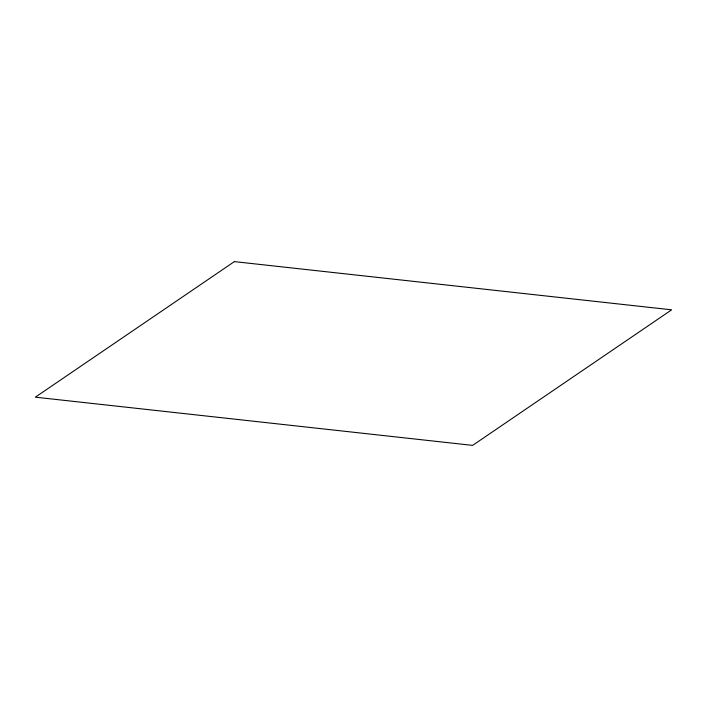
<?xml version="1.0" encoding="UTF-8"?>
<svg xmlns="http://www.w3.org/2000/svg" width="707" height="707" viewBox="0 0 707 707"><rect width="100%" height="100%" fill="white"/><g stroke="black" fill="none" stroke-linecap="round" stroke-linejoin="round"><path stroke-width="1.06" d="M234.37 261.617L35.35 397.175L472.629 445.383L671.65 309.825L234.37 261.617"/></g></svg>
